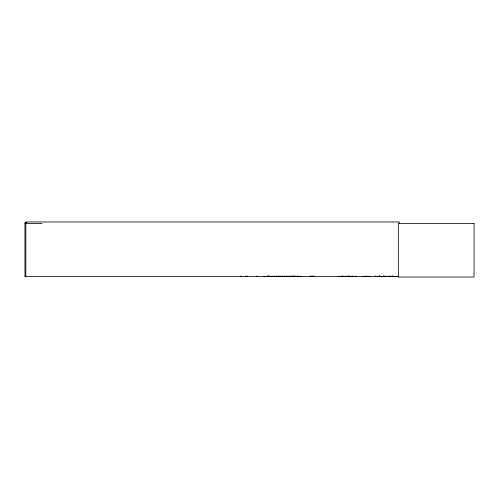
<?xml version="1.0" encoding="UTF-8"?>
<svg xmlns="http://www.w3.org/2000/svg" width="499" height="499" viewBox="0 0 499 499"><rect width="100%" height="100%" fill="white"/><g stroke="black" fill="none" stroke-linecap="round" stroke-linejoin="round"><path stroke-width="0.75" d="M272.03 276.565L272.036 276.14M346.3 276.565L346.306 276.14M375.579 276.565L375.585 276.14M383.6 276.565L383.606 276.14M385.883 276.583L396.886 276.54M393.337 276.515L393.368 276.14M276.602 276.471L276.521 276.178M309.536 276.583L313.883 276.527M386.02 276.527L386.045 276.178M345.476 276.527L345.508 276.178M270.732 276.527L270.77 276.178L270.807 276.583M283.183 276.527L283.22 276.178L283.264 276.583M289.726 276.527L289.763 276.178M341.927 276.527L341.983 276.178M26.509 222.529L24.95 222.529L24.95 276.583L398.439 276.583M24.95 223.533L42.066 223.533M389.707 276.396L392.339 276.396M356.716 276.54L338.278 276.565L338.278 276.14M362.324 276.471L370.345 276.527L370.345 276.14M375.31 276.471L383.787 276.565L383.781 276.14M385.172 276.527L385.415 276.527M311.32 276.527L311.214 276.178M301.44 276.527L264.008 276.565L264.008 276.14M295.558 276.527L295.52 276.178L295.477 276.583M289.015 276.527L288.977 276.178L288.933 276.583M349.581 276.515L349.574 276.028M282.197 276.471L282.278 276.178M375.759 276.527L375.753 276.14M399.219 223.533L399.219 221.968L25.829 221.968L25.829 276.583M396.705 276.14L396.705 276.583M392.813 276.028L392.813 276.583M392.557 276.028L392.557 276.583M390.218 276.028L390.218 276.583M389.962 276.028L389.962 276.583M389.407 276.14L389.407 276.583M386.07 276.14L386.07 276.583M385.06 276.14L385.06 276.583M385.01 276.14L385.01 276.583M384.143 276.028L384.143 276.583M383.338 276.14L383.338 276.583M379.889 276.028L379.889 276.583M379.758 276.028L379.758 276.583M379.608 276.028L379.608 276.583M379.465 276.028L379.465 276.583M379.184 276.028L379.184 276.583M375.31 276.14L375.31 276.583M366.472 276.028L366.472 276.583M366.197 276.028L366.197 276.583M362.324 276.14L362.324 276.583M356.498 276.14L356.498 276.583M352.699 276.028L352.699 276.583M352.456 276.028L352.487 276.583M351.19 276.14L351.19 276.583M349.55 276.14L349.55 276.583M349.337 276.028L349.337 276.583M348.464 276.028L348.464 276.583M348.321 276.028L348.321 276.583M347.136 276.14L347.136 276.583M345.533 276.14L345.533 276.583M342.956 276.028L342.956 276.583M342.426 276.028L342.439 276.583M342.146 276.028L342.089 276.583M342.04 276.14L342.04 276.583M314.351 275.916L314.351 276.583M313.977 276.14L313.977 276.583M312.792 275.916L312.792 276.583M312.648 276.028L312.648 276.583M311.158 276.14L311.208 276.583M310.291 276.028L310.297 276.583M309.923 276.14L309.923 276.583M301.153 276.14L301.153 276.583M297.784 276.028L297.784 276.583M297.585 276.028L297.585 276.583M294.61 276.14L294.61 276.583M294.516 275.916L294.516 276.583M293.368 276.028L293.368 276.583M293.175 276.028L293.175 276.583M292.957 275.916L292.957 276.583M291.241 276.028L291.241 276.583M291.042 276.028L291.042 276.583M289.8 276.14L289.8 276.583M287.992 276.14L287.992 276.583M286.825 276.028L286.825 276.583M286.632 276.028L286.632 276.583M284.623 276.028L284.623 276.583M284.424 276.028L284.424 276.583M282.315 276.14L282.315 276.583M282.16 276.14L282.16 276.583M280.207 276.028L280.207 276.583M280.014 276.028L280.014 276.583M278.791 276.028L278.791 276.583M278.592 276.028L278.592 276.583M276.639 276.14L276.639 276.583M276.483 276.14L276.483 276.583M274.375 276.028L274.375 276.583M274.182 276.028L274.182 276.583M268.531 275.916L268.531 276.583M268.244 276.14L268.194 276.583M268.156 276.028L268.169 276.583M267.876 276.028L267.888 276.583M256.997 276.14L256.997 276.583M256.548 276.14L256.548 276.583M247.13 275.916L247.13 276.583M245.57 275.916L245.57 276.583M241.391 276.14L241.391 276.583M240.942 276.14L240.942 276.583M474.05 223.533L398.339 223.533L398.339 277.032L474.05 277.032L474.05 223.533M269.111 276.583L269.111 276.028L269.111 276.583"/></g></svg>
